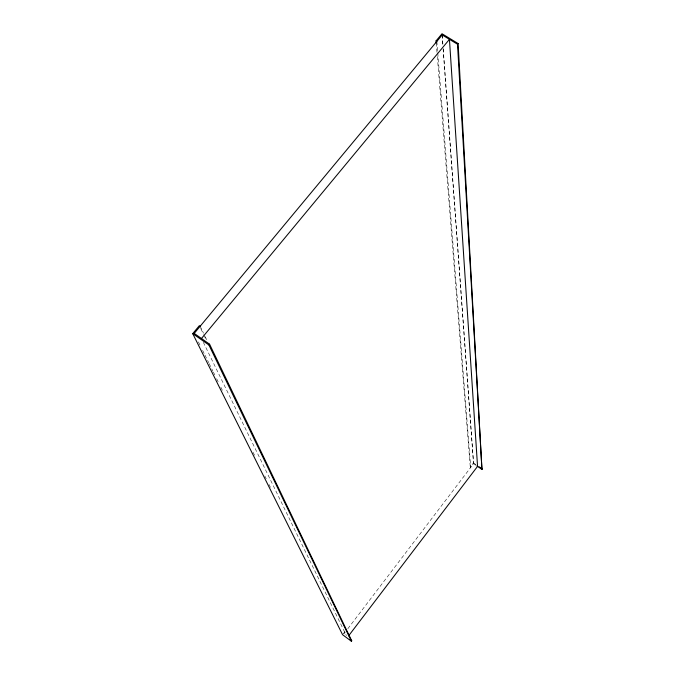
<?xml version="1.0" encoding="UTF-8"?>
<svg xmlns="http://www.w3.org/2000/svg" width="675" height="675" viewBox="0 0 675 675"><rect width="100%" height="100%" fill="white"/><g stroke="black" fill="none" stroke-linecap="round" stroke-linejoin="round"><path stroke-width="0.51" stroke-dasharray="3.38 2.53" d="M343.145 633.968L344.841 631.741M437.78 52.92L470.72 467.438L470.281 467.134L473.479 462.94L443.07 48.44M343.972 633.791L345.271 632.078M347.827 628.72L473.597 463.657L443.205 48.608M473.479 462.94L475.875 464.586M473.597 463.657L476.103 465.379M198.408 341.904L200.281 345.684M202.618 350.401L204.491 354.181M204.955 355.126L208.702 362.677M209.166 363.623L212.903 371.174M213.376 372.119L214.777 374.946M216.65 378.726L218.987 383.451M220.852 387.222L223.189 391.947M253.117 452.368L254.517 455.203M264.802 475.976L266.212 478.803M269.013 484.473L270.413 487.299M203.327 342.293L346.402 635.639M200.728 328.514L203.47 334.209M203.926 335.154L206.204 339.905M200.163 326.236L203.352 332.868M205.175 336.665L206.997 340.453M436.86 41.377L437.695 51.874M436.227 42.989L436.987 52.439M437.324 56.641L470.281 467.134M442.201 34.948L442.901 44.407M442.074 34.796L442.766 44.246"/><path stroke-width="1.01" d="M200.163 326.236L199.353 325.671L192.729 333.636L342.579 634.711L351.405 641.25L351.743 640.803L209.588 344.199L194.206 333.408L442.201 34.948L457.507 44.238L481.95 469.403L476.938 465.961M481.95 469.403L458.106 43.521L441.998 33.75L436.058 40.888L436.227 42.989M348.604 635.85L477.554 466.383L449.44 39.344L201.479 338.512M351.405 641.25L208.929 345.001L209.588 344.199M457.507 44.238L458.106 43.521M436.058 40.888L436.86 41.377M479.073 466.788L482.271 468.982M192.729 333.636L208.929 345.001M350.063 639.562L351.743 640.803"/></g></svg>
